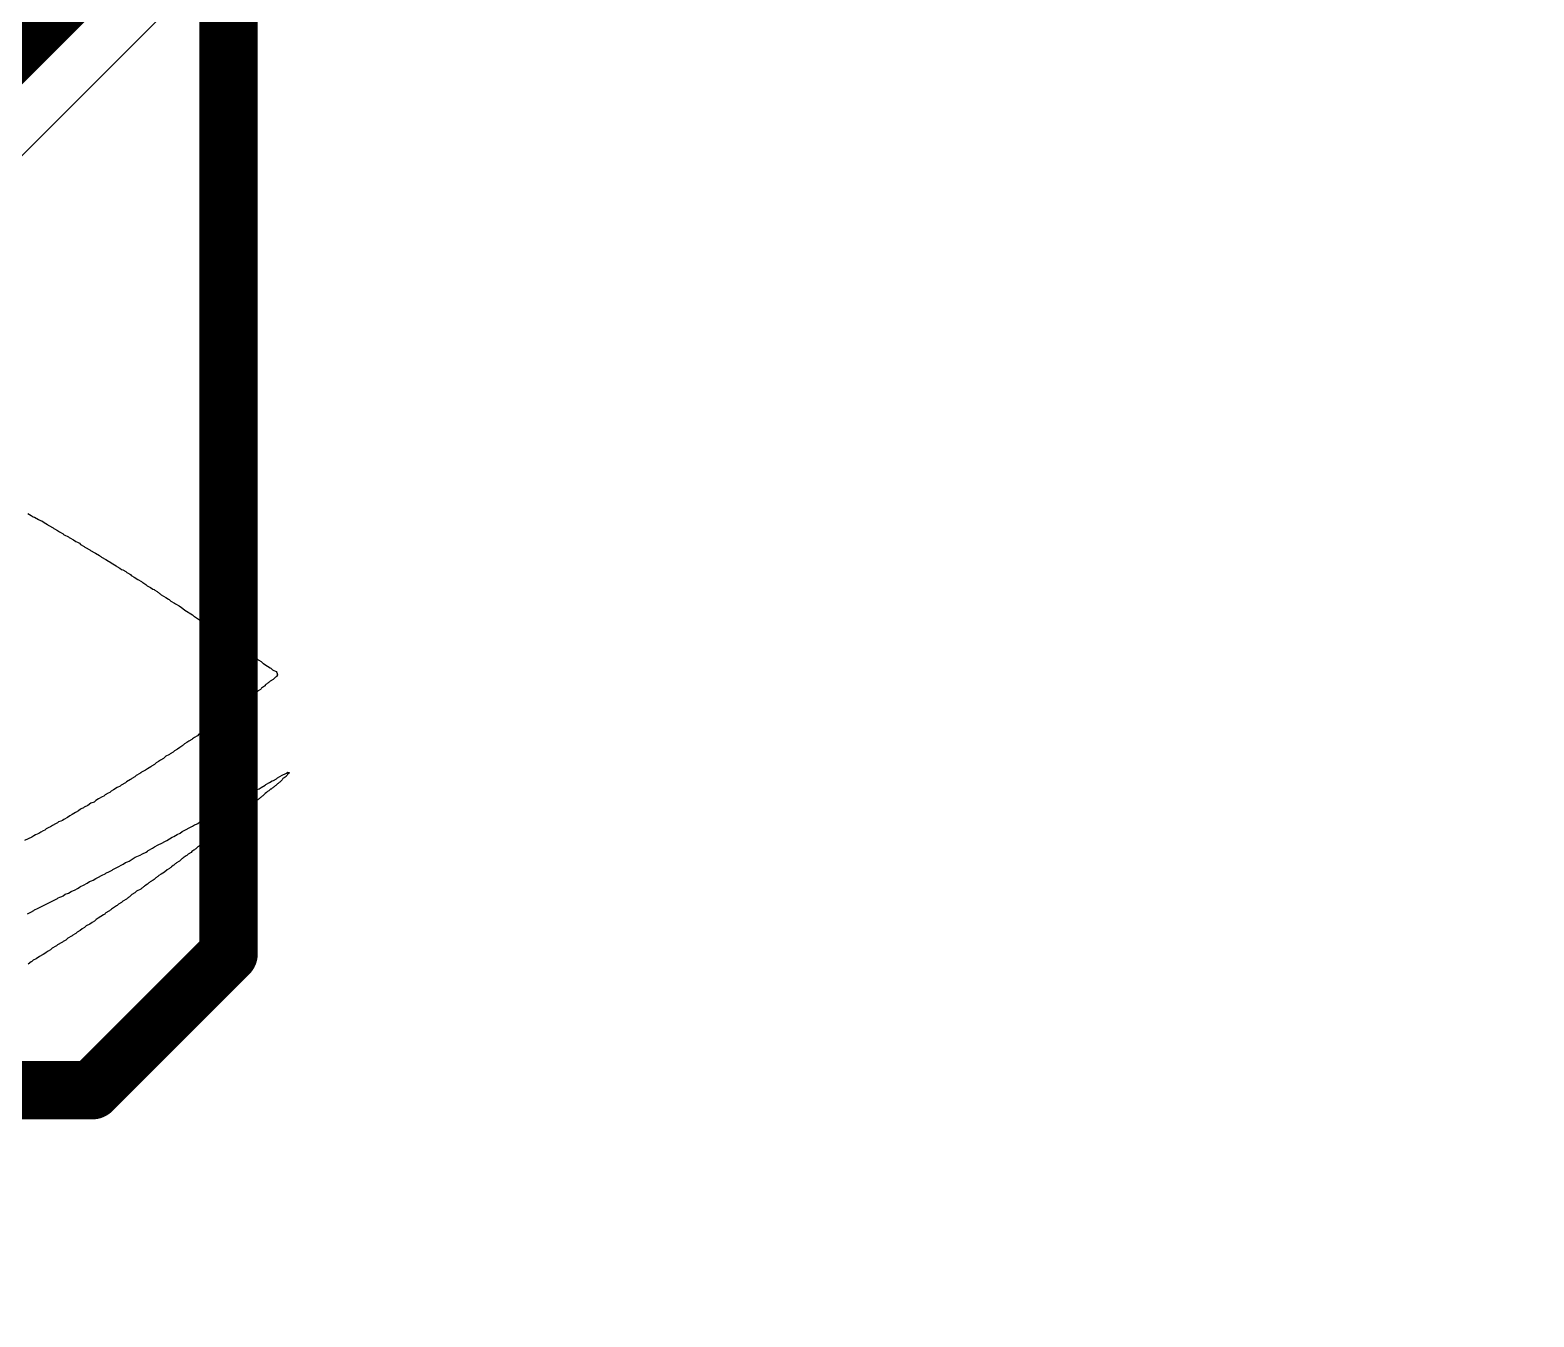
# Model space of a CAD drawing. Header units: inches. Extents: x 29 to 267, y 155 to 337.
# Drawn here: x 95.49 to 103.32, y 258.48 to 265.19 of the extents above; entities that cross this region are included whole.
import ezdxf

# ---------------------------------------------------------------- set-up
doc = ezdxf.new("R2010")
doc.units = ezdxf.units.IN
for name, color, linetype in [('Board Outline', 216, 'Continuous'), ('Bottom Layer', 5, 'Continuous'), ('Top Layer', 1, 'Continuous'), ('Top Overlay', 2, 'Continuous')]:
    doc.layers.add(name, color=color, linetype=linetype)

msp = doc.modelspace()

# ---------------------------------------------------------------- linework, layer by layer
at = {"layer": 'Board Outline'}
msp.add_lwpolyline([(55.1445, 191.4906, 0.254, 0.254, -2.452185), (125.1447, 191.4906, 0.254, 0.254, 0)], format="xyseb", dxfattribs=at)
at = {"layer": 'Bottom Layer'}
msp.add_line((93.3402, 262.4309), (98.5942, 267.6849), dxfattribs=at)
msp.add_lwpolyline([(93.0472, 262.7239, 0.3048, 0.3048, 0), (98.5622, 268.2389, 0.3048, 0.3048, 0)], format="xyseb", dxfattribs=at)
at = {"layer": 'Top Layer'}
for points in [[(96.52, 260.3754, 0.3048, 0.3048, 0), (96.52, 266.5613, 0.3048, 0.3048, 0)], [(95.809, 259.6644, 0.3048, 0.3048, 0), (96.52, 260.3754, 0.3048, 0.3048, 0)], [(70.7148, 259.6644, 0.3048, 0.3048, 0), (95.809, 259.6644, 0.3048, 0.3048, 0)]]:
    msp.add_lwpolyline(points, format="xyseb", dxfattribs=at)
for points in [[(96.4438, 260.3754, 0.1524, 0.1524, 1), (96.5962, 260.3754, 0.1524, 0.1524, 1)], [(96.4438, 260.3754, 0.1524, 0.1524, 1), (96.5962, 260.3754, 0.1524, 0.1524, 1)], [(95.7328, 259.6644, 0.1524, 0.1524, 1), (95.8852, 259.6644, 0.1524, 0.1524, 1)], [(95.7328, 259.6644, 0.1524, 0.1524, 1), (95.8852, 259.6644, 0.1524, 0.1524, 1)]]:
    msp.add_lwpolyline(points, format="xyseb", close=True, dxfattribs=at)
at = {"layer": 'Top Overlay'}
for p, q in [((95.4733, 262.6697), (95.4921, 262.6595)), ((95.4921, 262.6595), (95.5023, 262.6527)), ((95.5023, 262.6527), (95.5091, 262.651)), ((95.5091, 262.651), (95.5296, 262.6374)), ((95.5296, 262.6374), (95.5406, 262.6331)), ((95.5406, 262.6331), (95.5466, 262.6306)), ((95.5466, 262.6306), (95.5585, 262.6221)), ((95.5585, 262.6221), (95.5773, 262.6118)), ((95.5773, 262.6118), (95.5807, 262.6084)), ((95.5807, 262.6084), (95.5841, 262.6067)), ((95.5841, 262.6067), (95.6062, 262.5948)), ((95.6062, 262.5948), (95.6096, 262.5914)), ((95.6096, 262.5914), (95.613, 262.5897)), ((95.613, 262.5897), (95.6284, 262.5812)), ((95.6284, 262.5812), (95.6386, 262.5744)), ((95.6386, 262.5744), (95.6573, 262.5641)), ((95.6573, 262.5641), (95.6607, 262.5607)), ((95.6607, 262.5607), (95.6641, 262.559)), ((95.6641, 262.559), (95.6863, 262.5471)), ((95.6863, 262.5471), (95.6897, 262.5437)), ((95.6897, 262.5437), (95.6931, 262.542)), ((95.6931, 262.542), (95.7118, 262.5318)), ((95.7118, 262.5318), (95.7237, 262.5232)), ((95.7237, 262.5232), (95.7331, 262.5207)), ((95.7331, 262.5207), (95.7425, 262.5147)), ((95.7425, 262.5147), (95.7493, 262.5079)), ((95.7493, 262.5079), (95.768, 262.4977)), ((95.768, 262.4977), (95.7714, 262.4943)), ((95.7714, 262.4943), (95.7749, 262.4926)), ((95.7749, 262.4926), (95.797, 262.4807)), ((95.797, 262.4807), (95.8004, 262.4773)), ((95.8004, 262.4773), (95.8038, 262.4756)), ((95.8038, 262.4756), (95.8191, 262.467)), ((95.8191, 262.467), (95.8225, 262.4636)), ((95.8225, 262.4636), (95.826, 262.4619)), ((95.826, 262.4619), (95.8481, 262.45)), ((95.8481, 262.45), (95.8515, 262.4466)), ((95.8515, 262.4466), (95.8549, 262.4449)), ((95.8549, 262.4449), (95.8583, 262.4415)), ((95.8583, 262.4415), (95.8805, 262.4296)), ((95.8805, 262.4296), (95.8941, 262.421)), ((95.8941, 262.421), (95.8975, 262.4193)), ((95.8975, 262.4193), (95.9162, 262.4074)), ((95.9162, 262.4074), (95.935, 262.3972)), ((95.935, 262.3972), (95.9384, 262.3938)), ((95.9384, 262.3938), (95.9537, 262.3853)), ((95.9537, 262.3853), (95.9622, 262.3768)), ((95.9622, 262.3768), (95.969, 262.3751)), ((95.969, 262.3751), (95.9844, 262.3665)), ((95.9844, 262.3665), (95.9895, 262.3614)), ((95.9895, 262.3614), (95.9929, 262.3597)), ((95.9929, 262.3597), (96.0082, 262.3512)), ((96.0082, 262.3512), (96.0133, 262.3461)), ((96.0133, 262.3461), (96.0167, 262.3444)), ((96.0167, 262.3444), (96.0287, 262.3376)), ((96.0287, 262.3376), (96.0474, 262.3257)), ((96.0474, 262.3257), (96.0661, 262.3154)), ((96.0661, 262.3154), (96.0695, 262.312)), ((96.0695, 262.312), (96.0729, 262.3103)), ((96.0729, 262.3103), (96.0891, 262.2993)), ((96.0891, 262.2993), (96.0951, 262.2933)), ((96.0951, 262.2933), (96.1138, 262.2831)), ((96.1138, 262.2831), (96.1258, 262.2746)), ((96.1258, 262.2746), (96.1326, 262.2728)), ((96.1326, 262.2728), (96.136, 262.2694)), ((96.136, 262.2694), (96.1479, 262.2626)), ((96.1479, 262.2626), (96.1513, 262.2592)), ((96.1513, 262.2592), (96.1547, 262.2575)), ((96.1547, 262.2575), (96.1598, 262.2524)), ((96.1598, 262.2524), (96.1632, 262.2507)), ((96.1632, 262.2507), (96.1683, 262.2456)), ((96.1683, 262.2456), (96.1939, 262.232)), ((96.1939, 262.232), (96.2075, 262.2234)), ((96.2075, 262.2234), (96.2109, 262.2217)), ((96.2109, 262.2217), (96.2194, 262.2132)), ((96.2194, 262.2132), (96.2382, 262.203)), ((96.2382, 262.203), (96.2433, 262.1979)), ((96.2433, 262.1979), (96.262, 262.1877)), ((96.262, 262.1877), (96.274, 262.1792)), ((96.274, 262.1792), (96.2825, 262.1741)), ((96.2825, 262.1741), (96.2918, 262.1664)), ((96.2918, 262.1664), (96.3327, 262.1408)), ((96.3327, 262.1408), (96.3387, 262.1349)), ((96.3387, 262.1349), (96.3421, 262.1332)), ((96.3421, 262.1332), (96.3523, 262.1264)), ((96.3523, 262.1264), (96.3642, 262.1195)), ((96.3642, 262.1195), (96.3745, 262.1127)), ((96.3745, 262.1127), (96.3779, 262.111)), ((96.3779, 262.111), (96.3872, 262.1034)), ((96.3872, 262.1034), (96.3915, 262.0991)), ((96.3915, 262.0991), (96.4102, 262.0889)), ((96.4102, 262.0889), (96.4221, 262.0804)), ((96.4221, 262.0804), (96.4307, 262.0753)), ((96.4307, 262.0753), (96.4358, 262.0701)), ((96.4358, 262.0701), (96.4392, 262.0684)), ((96.4392, 262.0684), (96.4426, 262.065)), ((96.4426, 262.065), (96.4613, 262.0548)), ((96.4613, 262.0548), (96.4715, 262.048)), ((96.4715, 262.048), (96.475, 262.0463)), ((96.475, 262.0463), (96.4843, 262.0386)), ((96.4843, 262.0386), (96.4869, 262.0361)), ((96.4869, 262.0361), (96.4903, 262.0344)), ((96.4903, 262.0344), (96.5022, 262.0276)), ((96.5022, 262.0276), (96.5116, 262.0199)), ((96.5116, 262.0199), (96.5158, 262.0156)), ((96.5158, 262.0156), (96.5244, 262.0122)), ((96.5244, 262.0122), (96.5278, 262.0105)), ((96.5278, 262.0105), (96.5312, 262.0071)), ((96.5312, 262.0071), (96.5346, 262.0054)), ((96.5346, 262.0054), (96.5397, 262.0003)), ((96.5397, 262.0003), (96.5431, 261.9986)), ((96.5431, 261.9986), (96.5525, 261.9909)), ((96.5525, 261.9909), (96.555, 261.9884)), ((96.555, 261.9884), (96.5584, 261.9867)), ((96.5584, 261.9867), (96.5618, 261.9833)), ((96.5618, 261.9833), (96.5874, 261.9696)), ((96.5874, 261.9696), (96.5908, 261.9662)), ((96.5908, 261.9662), (96.5942, 261.9645)), ((96.5942, 261.9645), (96.5976, 261.9611)), ((96.5976, 261.9611), (96.601, 261.9594)), ((96.601, 261.9594), (96.6061, 261.9543)), ((96.6061, 261.9543), (96.6095, 261.9526)), ((96.6095, 261.9526), (96.6257, 261.9415)), ((96.6257, 261.9415), (96.6317, 261.9356)), ((96.6317, 261.9356), (96.6538, 261.9236)), ((96.6538, 261.9236), (96.6606, 261.9168)), ((96.6606, 261.9168), (96.664, 261.9151)), ((96.664, 261.9151), (96.6674, 261.9117)), ((96.6674, 261.9117), (96.6708, 261.91)), ((96.6708, 261.91), (96.6743, 261.9066)), ((96.6743, 261.9066), (96.6777, 261.9049)), ((96.6777, 261.9049), (96.6896, 261.8981)), ((96.6896, 261.8981), (96.6981, 261.8896)), ((96.6981, 261.8896), (96.7015, 261.8879)), ((96.7015, 261.8879), (96.7151, 261.8794)), ((96.7151, 261.8794), (96.7237, 261.8742)), ((96.7237, 261.8742), (96.7373, 261.8657)), ((96.7373, 261.8657), (96.7407, 261.864)), ((96.7407, 261.864), (96.7492, 261.8555)), ((96.7492, 261.8555), (96.7526, 261.8538)), ((96.7526, 261.8538), (96.7679, 261.8453)), ((96.7679, 261.8453), (96.7722, 261.841)), ((96.7722, 261.841), (96.7756, 261.8291)), ((96.7066, 261.7703), (96.6921, 261.7593)), ((96.71, 261.772), (96.7066, 261.7703)), ((96.7109, 261.7746), (96.71, 261.772)), ((96.7151, 261.7789), (96.7109, 261.7746)), ((96.7185, 261.7806), (96.7151, 261.7789)), ((96.722, 261.784), (96.7185, 261.7806)), ((96.7254, 261.7857), (96.722, 261.784)), ((96.7288, 261.7891), (96.7254, 261.7857)), ((96.7322, 261.7908), (96.7288, 261.7891)), ((96.7373, 261.7959), (96.7322, 261.7908)), ((96.7526, 261.8044), (96.7373, 261.7959)), ((96.7645, 261.8163), (96.7526, 261.8044)), ((96.7679, 261.818), (96.7645, 261.8163)), ((96.7705, 261.8206), (96.7679, 261.818)), ((96.7756, 261.8291), (96.7705, 261.8206)), ((96.6061, 261.6903), (96.5908, 261.6818)), ((96.6146, 261.6988), (96.6061, 261.6903)), ((96.6231, 261.7039), (96.6146, 261.6988)), ((96.6274, 261.7082), (96.6231, 261.7039)), ((96.6368, 261.7158), (96.6274, 261.7082)), ((96.6402, 261.7175), (96.6368, 261.7158)), ((96.6436, 261.7209), (96.6402, 261.7175)), ((96.647, 261.7226), (96.6436, 261.7209)), ((96.6496, 261.7252), (96.647, 261.7226)), ((96.6589, 261.7329), (96.6496, 261.7252)), ((96.6649, 261.7371), (96.6589, 261.7329)), ((96.6743, 261.7448), (96.6649, 261.7371)), ((96.6862, 261.7516), (96.6743, 261.7448)), ((96.6904, 261.7559), (96.6862, 261.7516)), ((96.6921, 261.7593), (96.6904, 261.7559)), ((96.4954, 261.6102), (96.4801, 261.6017)), ((96.5073, 261.6187), (96.4954, 261.6102)), ((96.5107, 261.6204), (96.5073, 261.6187)), ((96.5141, 261.6238), (96.5107, 261.6204)), ((96.5175, 261.6255), (96.5141, 261.6238)), ((96.5226, 261.6307), (96.5175, 261.6255)), ((96.5286, 261.6349), (96.5226, 261.6307)), ((96.538, 261.6426), (96.5286, 261.6349)), ((96.5414, 261.6443), (96.538, 261.6426)), ((96.5448, 261.6477), (96.5414, 261.6443)), ((96.5482, 261.6494), (96.5448, 261.6477)), ((96.5584, 261.6562), (96.5482, 261.6494)), ((96.5618, 261.6579), (96.5584, 261.6562)), ((96.5686, 261.6647), (96.5618, 261.6579)), ((96.572, 261.6664), (96.5686, 261.6647)), ((96.5755, 261.6698), (96.572, 261.6664)), ((96.5789, 261.6715), (96.5755, 261.6698)), ((96.584, 261.6767), (96.5789, 261.6715)), ((96.5874, 261.6784), (96.584, 261.6767)), ((96.5908, 261.6818), (96.5874, 261.6784)), ((96.3813, 261.5285), (96.3659, 261.5199)), ((96.3932, 261.537), (96.3813, 261.5285)), ((96.3966, 261.5387), (96.3932, 261.537)), ((96.4017, 261.5438), (96.3966, 261.5387)), ((96.4051, 261.5455), (96.4017, 261.5438)), ((96.4102, 261.5506), (96.4051, 261.5455)), ((96.4256, 261.5591), (96.4102, 261.5506)), ((96.4298, 261.5634), (96.4256, 261.5591)), ((96.4392, 261.571), (96.4298, 261.5634)), ((96.4426, 261.5727), (96.4392, 261.571)), ((96.4477, 261.5779), (96.4426, 261.5727)), ((96.4511, 261.5796), (96.4477, 261.5779)), ((96.4562, 261.5847), (96.4511, 261.5796)), ((96.4681, 261.5915), (96.4562, 261.5847)), ((96.4715, 261.5932), (96.4681, 261.5915)), ((96.4801, 261.6017), (96.4715, 261.5932)), ((96.2654, 261.4501), (96.2535, 261.4416)), ((96.2774, 261.4569), (96.2654, 261.4501)), ((96.2808, 261.4603), (96.2774, 261.4569)), ((96.2842, 261.462), (96.2808, 261.4603)), ((96.291, 261.4688), (96.2842, 261.462)), ((96.3029, 261.4757), (96.291, 261.4688)), ((96.3131, 261.4825), (96.3029, 261.4757)), ((96.3285, 261.491), (96.3131, 261.4825)), ((96.3327, 261.4952), (96.3285, 261.491)), ((96.3421, 261.5029), (96.3327, 261.4952)), ((96.354, 261.5097), (96.3421, 261.5029)), ((96.3574, 261.5114), (96.354, 261.5097)), ((96.3659, 261.5199), (96.3574, 261.5114)), ((96.1428, 261.37), (96.1343, 261.3615)), ((96.1547, 261.3769), (96.1428, 261.37)), ((96.1649, 261.3837), (96.1547, 261.3769)), ((96.1803, 261.3922), (96.1649, 261.3837)), ((96.1845, 261.3964), (96.1803, 261.3922)), ((96.1939, 261.4041), (96.1845, 261.3964)), ((96.2092, 261.4126), (96.1939, 261.4041)), ((96.2126, 261.4143), (96.2092, 261.4126)), ((96.216, 261.4177), (96.2126, 261.4143)), ((96.2314, 261.4263), (96.216, 261.4177)), ((96.2382, 261.4331), (96.2314, 261.4263)), ((96.2535, 261.4416), (96.2382, 261.4331)), ((96.0321, 261.2968), (96.0167, 261.2883)), ((96.0389, 261.3036), (96.0321, 261.2968)), ((96.0576, 261.3138), (96.0389, 261.3036)), ((96.061, 261.3172), (96.0576, 261.3138)), ((96.0644, 261.3189), (96.061, 261.3172)), ((96.067, 261.3215), (96.0644, 261.3189)), ((96.0874, 261.3317), (96.067, 261.3215)), ((96.0968, 261.3394), (96.0874, 261.3317)), ((96.1155, 261.3496), (96.0968, 261.3394)), ((96.1189, 261.353), (96.1155, 261.3496)), ((96.1343, 261.3615), (96.1189, 261.353)), ((96.7696, 261.2866), (96.7748, 261.2917)), ((96.7748, 261.2917), (96.8003, 261.3053)), ((96.8003, 261.3053), (96.819, 261.3138)), ((96.8097, 261.2925), (96.8037, 261.2883)), ((96.8199, 261.2993), (96.8097, 261.2925)), ((96.819, 261.3138), (96.8225, 261.3155)), ((96.8216, 261.3028), (96.8199, 261.2993)), ((96.825, 261.3062), (96.8216, 261.3028)), ((96.8225, 261.3155), (96.8293, 261.3223)), ((96.8267, 261.3096), (96.825, 261.3062)), ((96.8293, 261.3104), (96.8267, 261.3096)), ((96.8293, 261.3223), (96.8361, 261.3206)), ((96.8369, 261.3181), (96.8293, 261.3104)), ((96.8361, 261.3206), (96.8369, 261.3181)), ((95.9009, 261.215), (95.8924, 261.2116)), ((95.9077, 261.2218), (95.9009, 261.215)), ((95.9196, 261.2287), (95.9077, 261.2218)), ((95.9401, 261.2423), (95.9196, 261.2287)), ((95.9435, 261.244), (95.9401, 261.2423)), ((95.952, 261.2474), (95.9435, 261.244)), ((95.9554, 261.2491), (95.952, 261.2474)), ((95.9605, 261.2542), (95.9554, 261.2491)), ((95.9827, 261.2661), (95.9605, 261.2542)), ((95.9878, 261.2712), (95.9827, 261.2661)), ((96.0099, 261.2832), (95.9878, 261.2712)), ((96.0133, 261.2849), (96.0099, 261.2832)), ((96.0167, 261.2883), (96.0133, 261.2849)), ((96.63, 261.2099), (96.6461, 261.2159)), ((96.6461, 261.2159), (96.6555, 261.2218)), ((96.6555, 261.2218), (96.6589, 261.2252)), ((96.6589, 261.2252), (96.6708, 261.2304)), ((96.6708, 261.2304), (96.6794, 261.2355)), ((96.6794, 261.2355), (96.6896, 261.2423)), ((96.6896, 261.2423), (96.7117, 261.2542)), ((96.7185, 261.215), (96.71, 261.2099)), ((96.7117, 261.2542), (96.7151, 261.2576)), ((96.7151, 261.2576), (96.7339, 261.2678)), ((96.7237, 261.2201), (96.7185, 261.215)), ((96.7296, 261.2244), (96.7237, 261.2201)), ((96.739, 261.2321), (96.7296, 261.2244)), ((96.7339, 261.2678), (96.7475, 261.2764)), ((96.7424, 261.2338), (96.739, 261.2321)), ((96.7475, 261.2389), (96.7424, 261.2338)), ((96.7475, 261.2764), (96.7543, 261.2781)), ((96.7509, 261.2406), (96.7475, 261.2389)), ((96.7543, 261.244), (96.7509, 261.2406)), ((96.7543, 261.2781), (96.7696, 261.2866)), ((96.7577, 261.2457), (96.7543, 261.244)), ((96.7628, 261.2508), (96.7577, 261.2457)), ((96.7662, 261.2525), (96.7628, 261.2508)), ((96.7748, 261.261), (96.7662, 261.2525)), ((96.7782, 261.2627), (96.7748, 261.261)), ((96.7833, 261.2678), (96.7782, 261.2627)), ((96.7867, 261.2695), (96.7833, 261.2678)), ((96.7995, 261.2823), (96.7867, 261.2695)), ((96.8037, 261.2883), (96.7995, 261.2823)), ((95.7646, 261.135), (95.7527, 261.1299)), ((95.768, 261.1384), (95.7646, 261.135)), ((95.7868, 261.1486), (95.768, 261.1384)), ((95.803, 261.1597), (95.7868, 261.1486)), ((95.8191, 261.1656), (95.803, 261.1597)), ((95.8277, 261.1741), (95.8191, 261.1656)), ((95.843, 261.1827), (95.8277, 261.1741)), ((95.8617, 261.1929), (95.843, 261.1827)), ((95.8702, 261.1963), (95.8617, 261.1929)), ((95.8771, 261.2031), (95.8702, 261.1963)), ((95.8924, 261.2116), (95.8771, 261.2031)), ((96.4988, 261.1333), (96.5175, 261.1452)), ((96.5175, 261.1452), (96.5337, 261.1511)), ((96.5337, 261.1511), (96.5516, 261.1639)), ((96.5516, 261.1639), (96.5584, 261.1656)), ((96.5584, 261.1656), (96.5703, 261.1741)), ((96.5703, 261.1741), (96.5738, 261.1758)), ((96.5738, 261.1758), (96.5959, 261.1878)), ((96.5959, 261.1878), (96.5993, 261.1912)), ((96.5993, 261.1912), (96.618, 261.2014)), ((96.618, 261.2014), (96.63, 261.2099)), ((96.6231, 261.135), (96.6197, 261.1333)), ((96.6274, 261.1392), (96.6231, 261.135)), ((96.6368, 261.1469), (96.6274, 261.1392)), ((96.6402, 261.1486), (96.6368, 261.1469)), ((96.6598, 261.1682), (96.6402, 261.1486)), ((96.6691, 261.1758), (96.6598, 261.1682)), ((96.6725, 261.1776), (96.6691, 261.1758)), ((96.676, 261.181), (96.6725, 261.1776)), ((96.6794, 261.1827), (96.676, 261.181)), ((96.6862, 261.1895), (96.6794, 261.1827)), ((96.6896, 261.1912), (96.6862, 261.1895)), ((96.6947, 261.1963), (96.6896, 261.1912)), ((96.6981, 261.198), (96.6947, 261.1963)), ((96.71, 261.2099), (96.6981, 261.198)), ((95.6284, 261.0583), (95.6181, 261.0515)), ((95.6343, 261.0626), (95.6284, 261.0583)), ((95.6454, 261.0668), (95.6343, 261.0626)), ((95.6539, 261.0702), (95.6454, 261.0668)), ((95.6624, 261.0753), (95.6539, 261.0702)), ((95.6812, 261.0856), (95.6624, 261.0753)), ((95.6931, 261.0941), (95.6812, 261.0856)), ((95.705, 261.1009), (95.6931, 261.0941)), ((95.722, 261.1111), (95.705, 261.1009)), ((95.7374, 261.1196), (95.722, 261.1111)), ((95.7493, 261.1282), (95.7374, 261.1196)), ((95.7527, 261.1299), (95.7493, 261.1282)), ((96.3591, 261.0532), (96.3685, 261.0609)), ((96.3685, 261.0609), (96.371, 261.0634)), ((96.371, 261.0634), (96.3796, 261.0668)), ((96.3796, 261.0668), (96.4119, 261.0839)), ((96.4119, 261.0839), (96.429, 261.0958)), ((96.429, 261.0958), (96.4477, 261.106)), ((96.4477, 261.106), (96.4562, 261.1111)), ((96.4562, 261.1111), (96.4724, 261.1171)), ((96.4724, 261.1171), (96.4818, 261.123)), ((96.4818, 261.123), (96.4954, 261.1316)), ((96.4954, 261.1316), (96.4988, 261.1333)), ((96.5269, 261.0592), (96.5209, 261.0532)), ((96.5363, 261.0668), (96.5269, 261.0592)), ((96.5397, 261.0685), (96.5363, 261.0668)), ((96.5439, 261.0728), (96.5397, 261.0685)), ((96.5533, 261.0805), (96.5439, 261.0728)), ((96.5567, 261.0822), (96.5533, 261.0805)), ((96.5601, 261.0856), (96.5567, 261.0822)), ((96.5635, 261.0873), (96.5601, 261.0856)), ((96.5661, 261.0898), (96.5635, 261.0873)), ((96.5755, 261.0975), (96.5661, 261.0898)), ((96.5789, 261.0992), (96.5755, 261.0975)), ((96.5908, 261.1111), (96.5789, 261.0992)), ((96.5942, 261.1128), (96.5908, 261.1111)), ((96.5976, 261.1162), (96.5942, 261.1128)), ((96.601, 261.1179), (96.5976, 261.1162)), ((96.6044, 261.1213), (96.601, 261.1179)), ((96.6197, 261.1333), (96.6044, 261.1213)), ((95.4955, 260.9834), (95.4563, 260.9646)), ((95.5057, 260.9902), (95.4955, 260.9834)), ((95.5142, 260.9953), (95.5057, 260.9902)), ((95.5313, 261.0021), (95.5142, 260.9953)), ((95.5415, 261.0089), (95.5313, 261.0021)), ((95.5534, 261.0157), (95.5415, 261.0089)), ((95.5619, 261.0191), (95.5534, 261.0157)), ((95.567, 261.0242), (95.5619, 261.0191)), ((95.5704, 261.0259), (95.567, 261.0242)), ((95.573, 261.0285), (95.5704, 261.0259)), ((95.5841, 261.0328), (95.573, 261.0285)), ((95.5926, 261.0362), (95.5841, 261.0328)), ((95.6028, 261.043), (95.5926, 261.0362)), ((95.6181, 261.0515), (95.6028, 261.043)), ((96.199, 260.9663), (96.2263, 260.9834)), ((96.2263, 260.9834), (96.2356, 260.9859)), ((96.2356, 260.9859), (96.2527, 260.9961)), ((96.2527, 260.9961), (96.2671, 261.0038)), ((96.2671, 261.0038), (96.2791, 261.0123)), ((96.2791, 261.0123), (96.2825, 261.014)), ((96.2825, 261.014), (96.3319, 261.0396)), ((96.3319, 261.0396), (96.3421, 261.0464)), ((96.3421, 261.0464), (96.3532, 261.0506)), ((96.3532, 261.0506), (96.3591, 261.0532)), ((96.429, 260.9834), (96.4196, 260.9757)), ((96.4324, 260.9851), (96.429, 260.9834)), ((96.4392, 260.9919), (96.4324, 260.9851)), ((96.4426, 260.9936), (96.4392, 260.9919)), ((96.4477, 260.9987), (96.4426, 260.9936)), ((96.4511, 261.0004), (96.4477, 260.9987)), ((96.4588, 261.0081), (96.4511, 261.0004)), ((96.475, 261.0191), (96.4588, 261.0081)), ((96.4784, 261.0208), (96.475, 261.0191)), ((96.4792, 261.0234), (96.4784, 261.0208)), ((96.4852, 261.0294), (96.4792, 261.0234)), ((96.4886, 261.0311), (96.4852, 261.0294)), ((96.492, 261.0345), (96.4886, 261.0311)), ((96.4954, 261.0362), (96.492, 261.0345)), ((96.5022, 261.043), (96.4954, 261.0362)), ((96.5209, 261.0532), (96.5022, 261.043)), ((96.0712, 260.8965), (96.09, 260.905)), ((96.09, 260.905), (96.0985, 260.9101)), ((96.0985, 260.9101), (96.1019, 260.9135)), ((96.1019, 260.9135), (96.1053, 260.9152)), ((96.1053, 260.9152), (96.124, 260.9254)), ((96.124, 260.9254), (96.1343, 260.9323)), ((96.1343, 260.9323), (96.153, 260.9425)), ((96.153, 260.9425), (96.1717, 260.951)), ((96.1717, 260.951), (96.1871, 260.9595)), ((96.1871, 260.9595), (96.199, 260.9663)), ((96.3251, 260.9033), (96.3097, 260.8948)), ((96.3293, 260.9076), (96.3251, 260.9033)), ((96.3387, 260.9152), (96.3293, 260.9076)), ((96.3421, 260.9169), (96.3387, 260.9152)), ((96.3455, 260.9203), (96.3421, 260.9169)), ((96.3489, 260.922), (96.3455, 260.9203)), ((96.3515, 260.9246), (96.3489, 260.922)), ((96.3608, 260.9323), (96.3515, 260.9246)), ((96.3642, 260.934), (96.3608, 260.9323)), ((96.3693, 260.9391), (96.3642, 260.934)), ((96.3727, 260.9408), (96.3693, 260.9391)), ((96.3796, 260.9476), (96.3727, 260.9408)), ((96.383, 260.9493), (96.3796, 260.9476)), ((96.3906, 260.9553), (96.383, 260.9493)), ((96.4068, 260.9663), (96.3906, 260.9553)), ((96.4102, 260.968), (96.4068, 260.9663)), ((96.4136, 260.9714), (96.4102, 260.968)), ((96.417, 260.9731), (96.4136, 260.9714)), ((96.4196, 260.9757), (96.417, 260.9731)), ((95.9162, 260.8147), (95.9384, 260.8249)), ((95.9384, 260.8249), (95.9707, 260.842)), ((95.9707, 260.842), (95.9827, 260.8505)), ((95.9827, 260.8505), (95.9937, 260.8548)), ((95.9937, 260.8548), (96.0023, 260.8582)), ((96.0023, 260.8582), (96.0125, 260.865)), ((96.0125, 260.865), (96.0338, 260.8778)), ((96.0338, 260.8778), (96.0593, 260.8897)), ((96.0593, 260.8897), (96.0712, 260.8965)), ((96.216, 260.8232), (96.2126, 260.8198)), ((96.2194, 260.8249), (96.216, 260.8232)), ((96.222, 260.8275), (96.2194, 260.8249)), ((96.2314, 260.8352), (96.222, 260.8275)), ((96.2348, 260.8369), (96.2314, 260.8352)), ((96.2416, 260.8437), (96.2348, 260.8369)), ((96.245, 260.8454), (96.2416, 260.8437)), ((96.2484, 260.8488), (96.245, 260.8454)), ((96.2603, 260.8556), (96.2484, 260.8488)), ((96.2637, 260.8573), (96.2603, 260.8556)), ((96.268, 260.8616), (96.2637, 260.8573)), ((96.2774, 260.8692), (96.268, 260.8616)), ((96.2808, 260.8709), (96.2774, 260.8692)), ((96.2842, 260.8743), (96.2808, 260.8709)), ((96.2995, 260.8863), (96.2842, 260.8743)), ((96.3029, 260.888), (96.2995, 260.8863)), ((96.3097, 260.8948), (96.3029, 260.888)), ((95.7646, 260.733), (95.7834, 260.7432)), ((95.7834, 260.7432), (95.7953, 260.7517)), ((95.7953, 260.7517), (95.8064, 260.756)), ((95.8064, 260.756), (95.8149, 260.7594)), ((95.8149, 260.7594), (95.8285, 260.7679)), ((95.8285, 260.7679), (95.8396, 260.7721)), ((95.8396, 260.7721), (95.8617, 260.7841)), ((95.8617, 260.7841), (95.8771, 260.7926)), ((95.8771, 260.7926), (95.8805, 260.796)), ((95.8805, 260.796), (95.8839, 260.7977)), ((95.8839, 260.7977), (95.8958, 260.8028)), ((95.8958, 260.8028), (95.9069, 260.8071)), ((95.9069, 260.8071), (95.9094, 260.8096)), ((95.9094, 260.8096), (95.9128, 260.8113)), ((95.9128, 260.8113), (95.9162, 260.8147)), ((96.1053, 260.7449), (96.0985, 260.7381)), ((96.1087, 260.7466), (96.1053, 260.7449)), ((96.1121, 260.75), (96.1087, 260.7466)), ((96.1275, 260.7585), (96.1121, 260.75)), ((96.1317, 260.7628), (96.1275, 260.7585)), ((96.1411, 260.7704), (96.1317, 260.7628)), ((96.1445, 260.7721), (96.1411, 260.7704)), ((96.1479, 260.7755), (96.1445, 260.7721)), ((96.1513, 260.7773), (96.1479, 260.7755)), ((96.1564, 260.7824), (96.1513, 260.7773)), ((96.1683, 260.7892), (96.1564, 260.7824)), ((96.1854, 260.8011), (96.1683, 260.7892)), ((96.2007, 260.813), (96.1854, 260.8011)), ((96.2126, 260.8198), (96.2007, 260.813)), ((95.6284, 260.6631), (95.6318, 260.6665)), ((95.6318, 260.6665), (95.6403, 260.6699)), ((95.6403, 260.6699), (95.6514, 260.6742)), ((95.6514, 260.6742), (95.6573, 260.6767)), ((95.6573, 260.6767), (95.6692, 260.6853)), ((95.6692, 260.6853), (95.6854, 260.6912)), ((95.6854, 260.6912), (95.699, 260.6997)), ((95.699, 260.6997), (95.7203, 260.7091)), ((95.7203, 260.7091), (95.7323, 260.7159)), ((95.7323, 260.7159), (95.7459, 260.7244)), ((95.7459, 260.7244), (95.7493, 260.7261)), ((95.7493, 260.7261), (95.7646, 260.733)), ((95.9929, 260.6648), (95.9878, 260.6597)), ((95.9963, 260.6665), (95.9929, 260.6648)), ((95.9997, 260.6699), (95.9963, 260.6665)), ((96.0031, 260.6716), (95.9997, 260.6699)), ((96.0065, 260.675), (96.0031, 260.6716)), ((96.0099, 260.6767), (96.0065, 260.675)), ((96.0167, 260.6836), (96.0099, 260.6767)), ((96.0321, 260.6921), (96.0167, 260.6836)), ((96.0406, 260.7006), (96.0321, 260.6921)), ((96.0627, 260.7125), (96.0406, 260.7006)), ((96.0678, 260.7176), (96.0627, 260.7125)), ((96.0712, 260.7193), (96.0678, 260.7176)), ((96.0764, 260.7244), (96.0712, 260.7193)), ((96.0798, 260.7261), (96.0764, 260.7244)), ((96.0832, 260.7296), (96.0798, 260.7261)), ((96.0985, 260.7381), (96.0832, 260.7296)), ((95.4716, 260.5831), (95.4904, 260.5916)), ((95.4904, 260.5916), (95.5057, 260.6001)), ((95.5057, 260.6001), (95.5091, 260.6035)), ((95.5091, 260.6035), (95.5244, 260.6103)), ((95.5244, 260.6103), (95.6284, 260.6631)), ((95.8805, 260.5882), (95.8762, 260.5856)), ((95.8958, 260.5967), (95.8805, 260.5882)), ((95.8992, 260.5984), (95.8958, 260.5967)), ((95.9026, 260.6018), (95.8992, 260.5984)), ((95.906, 260.6035), (95.9026, 260.6018)), ((95.9094, 260.6069), (95.906, 260.6035)), ((95.9154, 260.6112), (95.9094, 260.6069)), ((95.9367, 260.6256), (95.9154, 260.6112)), ((95.9401, 260.6274), (95.9367, 260.6256)), ((95.9469, 260.6342), (95.9401, 260.6274)), ((95.9622, 260.6427), (95.9469, 260.6342)), ((95.969, 260.6495), (95.9622, 260.6427)), ((95.9878, 260.6597), (95.969, 260.6495)), ((95.7697, 260.5115), (95.7578, 260.5047)), ((95.7783, 260.52), (95.7697, 260.5115)), ((95.797, 260.5303), (95.7783, 260.52)), ((95.8089, 260.5388), (95.797, 260.5303)), ((95.8208, 260.5456), (95.8089, 260.5388)), ((95.8294, 260.5541), (95.8208, 260.5456)), ((95.8413, 260.5609), (95.8294, 260.5541)), ((95.8685, 260.5779), (95.8413, 260.5609)), ((95.8719, 260.5797), (95.8685, 260.5779)), ((95.8745, 260.5822), (95.8719, 260.5797)), ((95.8762, 260.5856), (95.8745, 260.5822)), ((95.6505, 260.4332), (95.6284, 260.4212)), ((95.6539, 260.4349), (95.6505, 260.4332)), ((95.6573, 260.4383), (95.6539, 260.4349)), ((95.6726, 260.4468), (95.6573, 260.4383)), ((95.6829, 260.457), (95.6726, 260.4468)), ((95.7016, 260.4672), (95.6829, 260.457)), ((95.705, 260.4689), (95.7016, 260.4672)), ((95.7084, 260.4723), (95.705, 260.4689)), ((95.7203, 260.4792), (95.7084, 260.4723)), ((95.7237, 260.4809), (95.7203, 260.4792)), ((95.7306, 260.4877), (95.7237, 260.4809)), ((95.7459, 260.4962), (95.7306, 260.4877)), ((95.7578, 260.5047), (95.7459, 260.4962)), ((95.5347, 260.3616), (95.5176, 260.3497)), ((95.55, 260.3701), (95.5347, 260.3616)), ((95.5534, 260.3718), (95.55, 260.3701)), ((95.567, 260.3804), (95.5534, 260.3718)), ((95.5704, 260.3821), (95.567, 260.3804)), ((95.5807, 260.3889), (95.5704, 260.3821)), ((95.5926, 260.3957), (95.5807, 260.3889)), ((95.6011, 260.4042), (95.5926, 260.3957)), ((95.6198, 260.4144), (95.6011, 260.4042)), ((95.6232, 260.4161), (95.6198, 260.4144)), ((95.6284, 260.4212), (95.6232, 260.4161)), ((95.4921, 260.3327), (95.4759, 260.3216)), ((95.4955, 260.3344), (95.4921, 260.3327)), ((95.5023, 260.3412), (95.4955, 260.3344)), ((95.5176, 260.3497), (95.5023, 260.3412))]:
    msp.add_line(p, q, dxfattribs=at)

doc.saveas('drawing.dxf')
